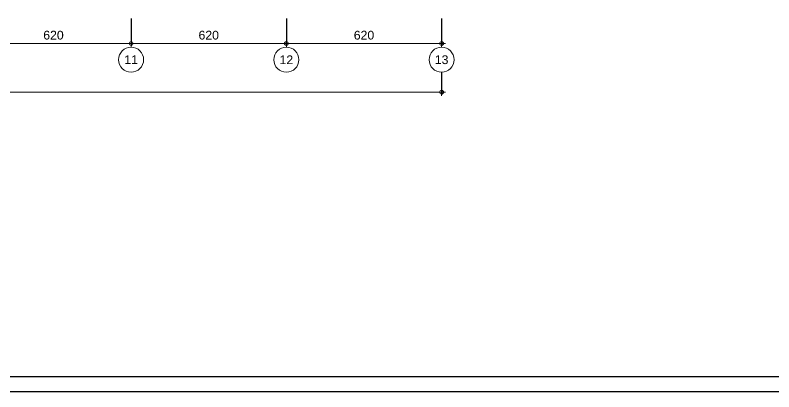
# Model space of a CAD drawing. Header units: millimetres. Extents: x -324 to 75, y -297 to 212.
# Drawn here: x -223.42 to -193.12, y 122.41 to 137.46 of the extents above; entities that cross this region are included whole.
import ezdxf
from ezdxf.enums import TextEntityAlignment as Align

# ---------------------------------------------------------------- set-up
doc = ezdxf.new("R2010")
doc.units = ezdxf.units.MM
doc.layers.get('defpoints').update_dxf_attribs({"color": 1})
for name, color, linetype, lineweight in [('KOP', 7, 'Continuous', 20), ('KOP GARIS', 1, 'Continuous', 30), ('u', 6, 'Continuous', 20)]:
    doc.layers.add(name, color=color, linetype=linetype, lineweight=lineweight)
doc.styles.add('BOLD', font='arial.ttf')
doc.styles.add('S', font='simplex', dxfattribs={"width": 0.75})
doc.styles.get("Standard").update_dxf_attribs({"font": 'arial.ttf'})
doc.dimstyles.new('sk-100', dxfattribs={"dimtxt": 0.35, "dimasz": 0.15, "dimexe": 0.1, "dimexo": 0, "dimgap": 0.15, "dimtad": 1, "dimdec": 0, "dimlfac": 100, "dimzin": 0, "dimdsep": 46, "dimtxsty": 'Standard', "dimblk": 'BULAT', "dimcen": 0.09, "dimclrd": 256, "dimclre": 256, "dimclrt": 256, "dimadec": 0, "dimazin": 0, "dimtfac": 1, "dimtdec": 0, "dimtofl": 0, "dimtmove": 0, "dimatfit": 3, "dimldrblk": 'BULAT', "dimfxl": 1, "dimtolj": 1, "dimtzin": 0, "dimlwd": -1, "dimarcsym": 0})

# ---------------------------------------------------------------- blocks, each defined once
blk = doc.blocks.new('KOP A3 DED')
blk.add_lwpolyline([(-21, 29.697), (21, 29.697), (21, 0), (-21, 0), (-21, 29.697)])
at = {"layer": 'KOP GARIS'}
blk.add_lwpolyline([(-20.8, 29.497), (20.8, 29.497), (20.8, 0.2), (-20.8, 0.2)], close=True, dxfattribs=at)
at = {"layer": 'KOP', "style": 'BOLD'}
for tag, p in [('JUDUL1', (15.945, 4.092)), ('JUDUL2', (15.945, 3.747)), ('JUDUL3', (15.945, 3.427)), ('NO', (17.215, 1.101)), ('REFF', (17.207, 0.727)), ('FILE', (17.189, 0.336))]:
    blk.add_attdef(tag, p, '', height=0.12, dxfattribs=at)
for tag, p in [('SCALE1', (18.171, 1.948)), ('NAME', (16.363, 1.738)), ('SCALE2', (18.169, 1.733)), ('DATE', (19.9, 1.757)), ('SCALE3', (18.17, 1.521))]:
    blk.add_attdef(tag, text='', height=0.12, dxfattribs=at).set_placement(p, align=Align.MIDDLE_CENTER)
blk = doc.blocks.new('BULAT')
for p, q in [((-1, 0), (1, 0)), ((0, -1), (0, 1))]:
    blk.add_line(p, q)
blk.add_circle((0, 0), 0.5)
blk = doc.blocks.new('*D105')
at = {"layer": 'defpoints', "color": 0}
for p in [(-224.992, 137.335), (-218.792, 137.335), (-218.792, 136.335)]:
    blk.add_point(p, dxfattribs=at)
at = {"layer": 'u', "lineweight": -2}
for p, q in [((-224.992, 137.335), (-224.992, 136.235)), ((-218.792, 137.335), (-218.792, 136.235))]:
    blk.add_line(p, q, dxfattribs=at)
at = {"layer": 'u'}
blk.add_line((-224.842, 136.335), (-218.942, 136.335), dxfattribs=at)
at = {"layer": 'u', "xscale": 0.15, "yscale": 0.15, "zscale": 0.15, "rotation": 180}
blk.add_blockref('BULAT', (-224.992, 136.335), dxfattribs=at)
at = {"layer": 'u', "xscale": 0.15, "yscale": 0.15, "zscale": 0.15}
blk.add_blockref('BULAT', (-218.792, 136.335), dxfattribs=at)
at = {"layer": 'u', "insert": (-221.892, 136.663), "char_height": 0.35, "attachment_point": 5}
blk.add_mtext('\\A1;620', dxfattribs=at)
blk = doc.blocks.new('*D106')
at = {"layer": 'defpoints', "color": 0}
for p in [(-218.792, 137.335), (-212.592, 137.335), (-212.592, 136.335)]:
    blk.add_point(p, dxfattribs=at)
at = {"layer": 'u', "lineweight": -2}
for p, q in [((-218.792, 137.335), (-218.792, 136.235)), ((-212.592, 137.335), (-212.592, 136.235))]:
    blk.add_line(p, q, dxfattribs=at)
at = {"layer": 'u'}
blk.add_line((-218.642, 136.335), (-212.742, 136.335), dxfattribs=at)
at = {"layer": 'u', "xscale": 0.15, "yscale": 0.15, "zscale": 0.15, "rotation": 180}
blk.add_blockref('BULAT', (-218.792, 136.335), dxfattribs=at)
at = {"layer": 'u', "xscale": 0.15, "yscale": 0.15, "zscale": 0.15}
blk.add_blockref('BULAT', (-212.592, 136.335), dxfattribs=at)
at = {"layer": 'u', "insert": (-215.692, 136.663), "char_height": 0.35, "attachment_point": 5}
blk.add_mtext('\\A1;620', dxfattribs=at)
blk = doc.blocks.new('*D107')
at = {"layer": 'defpoints', "color": 0}
for p in [(-212.592, 137.335), (-206.392, 137.335), (-206.392, 136.335)]:
    blk.add_point(p, dxfattribs=at)
at = {"layer": 'u', "lineweight": -2}
for p, q in [((-212.592, 137.335), (-212.592, 136.235)), ((-206.392, 137.335), (-206.392, 136.235))]:
    blk.add_line(p, q, dxfattribs=at)
at = {"layer": 'u'}
blk.add_line((-212.442, 136.335), (-206.542, 136.335), dxfattribs=at)
at = {"layer": 'u', "xscale": 0.15, "yscale": 0.15, "zscale": 0.15, "rotation": 180}
blk.add_blockref('BULAT', (-212.592, 136.335), dxfattribs=at)
at = {"layer": 'u', "xscale": 0.15, "yscale": 0.15, "zscale": 0.15}
blk.add_blockref('BULAT', (-206.392, 136.335), dxfattribs=at)
at = {"layer": 'u', "insert": (-209.492, 136.663), "char_height": 0.35, "attachment_point": 5}
blk.add_mtext('\\A1;620', dxfattribs=at)
blk = doc.blocks.new('*D108')
at = {"layer": 'defpoints', "color": 0}
for p in [(-280.792, 135.185), (-206.392, 135.185), (-206.392, 134.385)]:
    blk.add_point(p, dxfattribs=at)
at = {"layer": 'u', "lineweight": -2}
for p, q in [((-280.792, 135.185), (-280.792, 134.285)), ((-206.392, 135.185), (-206.392, 134.285))]:
    blk.add_line(p, q, dxfattribs=at)
at = {"layer": 'u'}
blk.add_line((-280.642, 134.385), (-206.542, 134.385), dxfattribs=at)
at = {"layer": 'u', "xscale": 0.15, "yscale": 0.15, "zscale": 0.15, "rotation": 180}
blk.add_blockref('BULAT', (-280.792, 134.385), dxfattribs=at)
at = {"layer": 'u', "xscale": 0.15, "yscale": 0.15, "zscale": 0.15}
blk.add_blockref('BULAT', (-206.392, 134.385), dxfattribs=at)
at = {"layer": 'u', "insert": (-243.592, 134.713), "char_height": 0.35, "attachment_point": 5}
blk.add_mtext('\\A1;7440', dxfattribs=at)
blk = doc.blocks.new('NAV')
blk.add_circle((0, -0.4), 0.4)
at = {"style": 'S', "width": 0.75, "flags": 4}
blk.add_attdef('AV', text='', height=0.3, dxfattribs=at).set_placement((0, -0.4), align=Align.MIDDLE)

msp = doc.modelspace()

# ---------------------------------------------------------------- block references
at = {"xscale": 3, "yscale": 3, "zscale": 3}
msp.add_blockref('KOP A3 DED', (-235.1137, 122.4138), dxfattribs=at)
at = {"layer": 'u'}
ref = msp.add_blockref('NAV', (-218.7919, 136.1847), dxfattribs=dict(at, xscale=1.25, yscale=1.25, zscale=1.25))
ref.add_attrib('AV', '11', dxfattribs={"layer": '0', "height": 0.35, "flags": 4}).set_placement((-218.7919, 135.6847), align=Align.MIDDLE)
ref = msp.add_blockref('NAV', (-212.5919, 136.1847), dxfattribs=dict(at, xscale=1.25, yscale=1.25, zscale=1.25))
ref.add_attrib('AV', '12', dxfattribs={"layer": '0', "height": 0.35, "flags": 4}).set_placement((-212.5919, 135.6847), align=Align.MIDDLE)
ref = msp.add_blockref('NAV', (-206.3919, 136.1847), dxfattribs=dict(at, xscale=1.25, yscale=1.25, zscale=1.25))
ref.add_attrib('AV', '13', dxfattribs={"layer": '0', "height": 0.35, "flags": 4}).set_placement((-206.3919, 135.6847), align=Align.MIDDLE)

# ---------------------------------------------------------------- dimensions: what is measured, and where the dimension line sits
for base, p1, p2, picture, middle in [((-218.7919, 136.3347), (-224.9919, 137.3347), (-218.7919, 137.3347), '*D105', (-221.8919, 136.3347)), ((-212.5919, 136.3347), (-218.7919, 137.3347), (-212.5919, 137.3347), '*D106', (-215.6919, 136.3347)), ((-206.3919, 136.3347), (-212.5919, 137.3347), (-206.3919, 137.3347), '*D107', (-209.4919, 136.3347)), ((-206.3919, 134.3847), (-280.7919, 135.1847), (-206.3919, 135.1847), '*D108', (-243.5919, 134.3847))]:
    dim = msp.add_linear_dim(base=base, p1=p1, p2=p2, dimstyle='sk-100', dxfattribs=at)
    dim.commit()
    dim.dimension.update_dxf_attribs({"geometry": picture, "text_midpoint": middle, "dimtype": 160})

doc.saveas('drawing.dxf')
